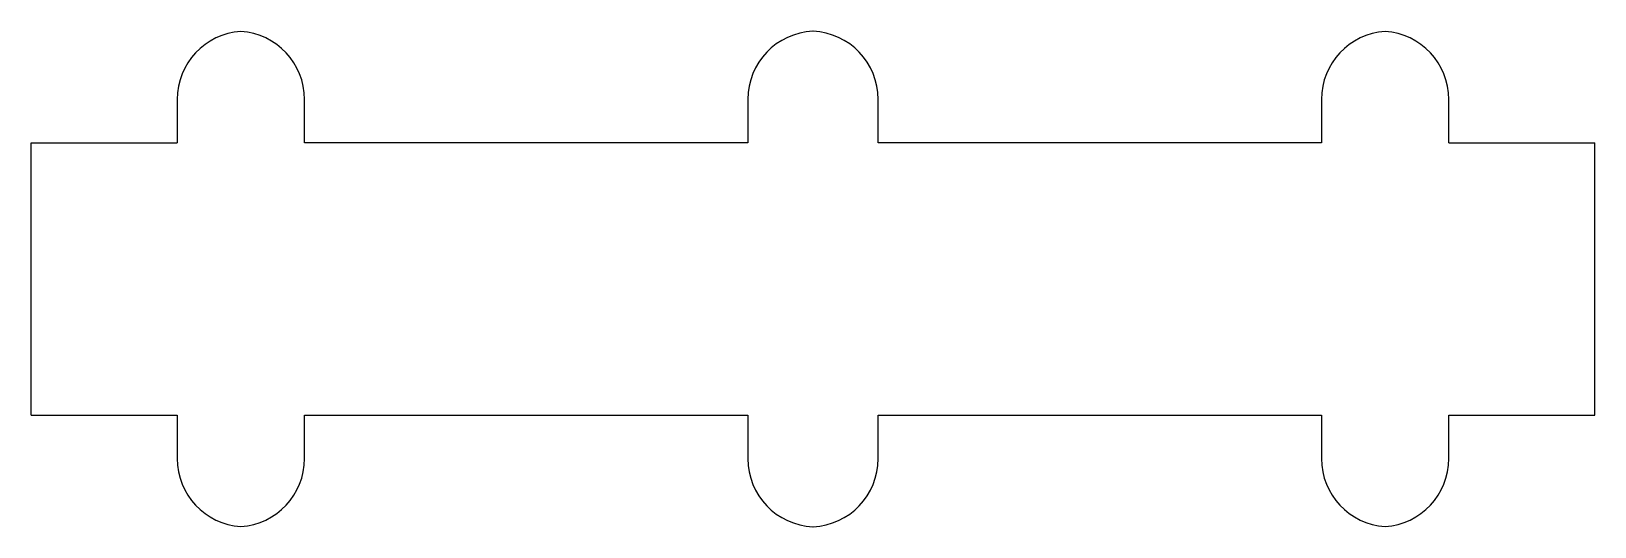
# Model space of a CAD drawing. Header units: millimetres. Extents: x -57 to 57, y -28 to 8.
import ezdxf

# ---------------------------------------------------------------- set-up
doc = ezdxf.new("R2010")
doc.units = ezdxf.units.MM

msp = doc.modelspace()

# ---------------------------------------------------------------- linework, layer by layer
at = {"color": 7, "linetype": 'Continuous', "lineweight": 25}
for p, q in [((-46.61, 3.18), (-46.61, 0)), ((-37.28, 0), (-37.28, 3.18)), ((-4.78, 3.18), (-4.78, 0)), ((4.78, 0), (4.78, 3.18)), ((37.28, 3.18), (37.28, 0)), ((46.61, 0), (46.61, 3.18)), ((-57.31, -20), (-57.31, 0)), ((-57.31, 0), (-46.61, 0)), ((-4.78, 0), (-37.28, 0)), ((37.28, 0), (4.78, 0)), ((46.61, 0), (57.31, 0)), ((57.31, -20), (57.31, 0)), ((-57.31, -20), (-46.61, -20)), ((-46.61, -20), (-46.61, -23.18)), ((-37.28, -20), (-4.78, -20)), ((-37.28, -23.18), (-37.28, -20)), ((-4.78, -20), (-4.78, -23.18)), ((4.78, -20), (37.28, -20)), ((4.78, -23.18), (4.78, -20)), ((37.28, -20), (37.28, -23.18)), ((46.61, -20), (57.31, -20)), ((46.61, -23.18), (46.61, -20))]:
    msp.add_line(p, q, dxfattribs=at)
for centre, start, end in [((-41.61, 3.18), 93.8532, 180), ((-42.28, 3.18), 0, 86.1468), ((0.22, 3.18), 92.5693, 180), ((-0.22, 3.18), 0, 87.4307), ((42.28, 3.18), 93.8532, 180), ((41.61, 3.18), 0, 86.1468), ((-41.61, -23.18), 180, 266.1468), ((-42.28, -23.18), 273.8532, 0), ((0.22, -23.18), 180, 267.4307), ((-0.22, -23.18), 272.5693, 0), ((42.28, -23.18), 180, 266.1468), ((41.61, -23.18), 273.8532, 0)]:
    msp.add_arc(centre, 5, start, end, dxfattribs=at)

doc.saveas('drawing.dxf')
